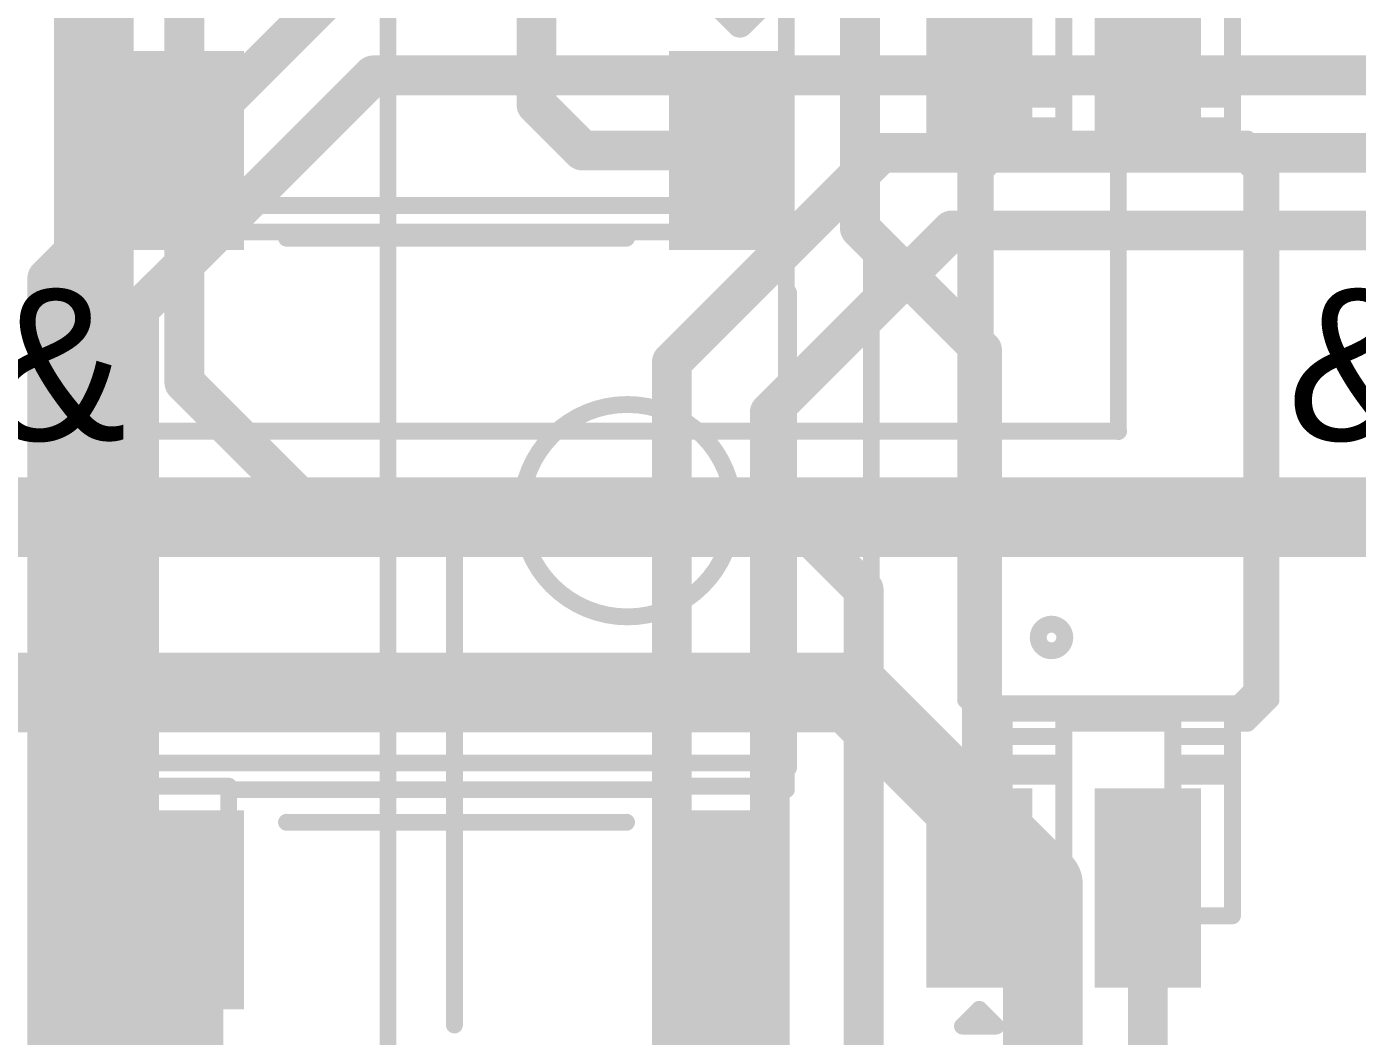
# Model space of a CAD drawing. Header units: millimetres. Extents: x -16 to 330, y -45 to 150.
# Drawn here: x 26.53 to 36.56, y 7.95 to 15.56 of the extents above; entities that cross this region are included whole.
import ezdxf

# ---------------------------------------------------------------- set-up
doc = ezdxf.new("R2010")
doc.units = ezdxf.units.MM
for name, color, linetype in [('BottomLayer', 5, 'Continuous'), ('Mechanical13', 56, 'Continuous'), ('MidLayer1', 16, 'Continuous'), ('MidLayer2', 76, 'Continuous'), ('TopLayer', 1, 'Continuous'), ('TopOverlay', 2, 'Continuous'), ('TopPaste', 8, 'Continuous'), ('TopSolder', 216, 'Continuous')]:
    doc.layers.add(name, color=color, linetype=linetype)
doc.styles.add('Arial', font='arial.ttf', dxfattribs={"height": 0.2})

# ---------------------------------------------------------------- blocks, each defined once
blk = doc.blocks.new('SOP_4_1_27_________B____2_6___65')
at = {"layer": 'TopLayer'}
for points in [[(-3.875, 1.035), (-2.375, 1.035), (-2.375, 0.235), (-3.875, 0.235)], [(2.375, 1.035), (3.875, 1.035), (3.875, 0.235), (2.375, 0.235)], [(2.375, 1.035), (3.875, 1.035), (3.875, 0.235), (2.375, 0.235)], [(-3.875, -0.235), (-2.375, -0.235), (-2.375, -1.035), (-3.875, -1.035)], [(2.375, -0.235), (3.875, -0.235), (3.875, -1.035), (2.375, -1.035)]]:
    blk.add_hatch(color=1, dxfattribs=at).paths.add_polyline_path(points)
at = {"layer": 'TopPaste'}
for points in [[(-3.875, 1.035), (-2.375, 1.035), (-2.375, 0.235), (-3.875, 0.235)], [(2.375, 1.035), (3.875, 1.035), (3.875, 0.235), (2.375, 0.235)], [(2.375, 1.035), (3.875, 1.035), (3.875, 0.235), (2.375, 0.235)], [(-3.875, -0.235), (-2.375, -0.235), (-2.375, -1.035), (-3.875, -1.035)], [(2.375, -0.235), (3.875, -0.235), (3.875, -1.035), (2.375, -1.035)]]:
    blk.add_hatch(color=8, dxfattribs=at).paths.add_polyline_path(points)
at = {"layer": 'TopSolder'}
for points in [[(-3.875, 1.035), (-2.375, 1.035), (-2.375, 0.235), (-3.875, 0.235)], [(2.375, 1.035), (3.875, 1.035), (3.875, 0.235), (2.375, 0.235)], [(2.375, 1.035), (3.875, 1.035), (3.875, 0.235), (2.375, 0.235)], [(-3.875, -0.235), (-2.375, -0.235), (-2.375, -1.035), (-3.875, -1.035)], [(2.375, -0.235), (3.875, -0.235), (3.875, -1.035), (2.375, -1.035)]]:
    blk.add_hatch(color=216, dxfattribs=at).paths.add_polyline_path(points)
at = {"layer": 'TopOverlay', "const_width": 0.127}
for points in [[(-1.778, 1.448), (2.083, 1.448)], [(-4.166, 0.762), (-4.166, 0.508)], [(-4.166, 0.762), (-4.039, 0.635)], [(-4.039, 0.635), (-4.166, 0.508)], [(-1.778, -1.448), (2.083, -1.448)]]:
    blk.add_lwpolyline(points, dxfattribs=at)
at = {"layer": 'TopOverlay', "const_width": 0.0635}
for points in [[(-1.81, 1.448, 1), (-1.746, 1.448, 1)], [(2.051, 1.448, 1), (2.115, 1.448, 1)], [(-4.197, 0.762, 1), (-4.134, 0.762, 1)], [(-4.197, 0.762, 1), (-4.134, 0.762, 1)], [(-4.07, 0.635, 1), (-4.007, 0.635, 1)], [(-4.07, 0.635, 1), (-4.007, 0.635, 1)], [(-4.197, 0.508, 1), (-4.134, 0.508, 1)], [(-4.197, 0.508, 1), (-4.134, 0.508, 1)], [(-1.81, -1.448, 1), (-1.746, -1.448, 1)], [(2.051, -1.448, 1), (2.115, -1.448, 1)]]:
    blk.add_lwpolyline(points, format="xyb", close=True, dxfattribs=at)
blk = doc.blocks.new('ABS_187')
at = {"layer": 'TopLayer'}
for points in [[(-3.61, 2.5), (-2.11, 2.5), (-2.11, 1.6), (-3.61, 1.6)], [(2.11, 2.5), (3.61, 2.5), (3.61, 1.6), (2.11, 1.6)], [(-3.61, -1.6), (-2.11, -1.6), (-2.11, -2.5), (-3.61, -2.5)], [(2.11, -1.6), (3.61, -1.6), (3.61, -2.5), (2.11, -2.5)]]:
    blk.add_hatch(color=1, dxfattribs=at).paths.add_polyline_path(points)
at = {"layer": 'TopPaste'}
for points in [[(-3.61, 2.5), (-2.11, 2.5), (-2.11, 1.6), (-3.61, 1.6)], [(2.11, 2.5), (3.61, 2.5), (3.61, 1.6), (2.11, 1.6)], [(-3.61, -1.6), (-2.11, -1.6), (-2.11, -2.5), (-3.61, -2.5)], [(2.11, -1.6), (3.61, -1.6), (3.61, -2.5), (2.11, -2.5)]]:
    blk.add_hatch(color=8, dxfattribs=at).paths.add_polyline_path(points)
at = {"layer": 'TopSolder'}
for points in [[(-3.61, 2.5), (-2.11, 2.5), (-2.11, 1.6), (-3.61, 1.6)], [(2.11, 2.5), (3.61, 2.5), (3.61, 1.6), (2.11, 1.6)], [(-3.61, -1.6), (-2.11, -1.6), (-2.11, -2.5), (-3.61, -2.5)], [(2.11, -1.6), (3.61, -1.6), (3.61, -2.5), (2.11, -2.5)]]:
    blk.add_hatch(color=216, dxfattribs=at).paths.add_polyline_path(points)
at = {"layer": 'TopOverlay'}
for points, const_width in [([(1.79, 2.5), (-1.79, 2.5)], 0.127), ([(-3.81, 2.134), (-3.937, 2.261)], 0.2), ([(-3.937, 2.007), (-3.937, 2.261)], 0.2), ([(-3.937, 2.007), (-3.81, 2.134)], 0.2), ([(-2.2, -1.28), (-2.2, 1.28)], 0.127), ([(2.2, -1.28), (2.2, 1.28)], 0.127), ([(1.79, -2.5), (-1.79, -2.5)], 0.127)]:
    blk.add_lwpolyline(points, dxfattribs=dict(at, const_width=const_width))
for points, const_width in [([(-1.822, 2.5, 1), (-1.758, 2.5, 1)], 0.0635), ([(1.758, 2.5, 1), (1.822, 2.5, 1)], 0.0635), ([(-3.987, 2.261, 1), (-3.887, 2.261, 1)], 0.1), ([(-3.987, 2.261, 1), (-3.887, 2.261, 1)], 0.1), ([(-3.86, 2.134, 1), (-3.76, 2.134, 1)], 0.1), ([(-3.86, 2.134, 1), (-3.76, 2.134, 1)], 0.1), ([(-3.987, 2.007, 1), (-3.887, 2.007, 1)], 0.1), ([(-3.987, 2.007, 1), (-3.887, 2.007, 1)], 0.1), ([(-2.232, 1.28, 1), (-2.168, 1.28, 1)], 0.0635), ([(2.168, 1.28, 1), (2.232, 1.28, 1)], 0.0635), ([(-2.232, -1.28, 1), (-2.168, -1.28, 1)], 0.0635), ([(2.168, -1.28, 1), (2.232, -1.28, 1)], 0.0635), ([(-1.822, -2.5, 1), (-1.758, -2.5, 1)], 0.0635), ([(1.758, -2.5, 1), (1.822, -2.5, 1)], 0.0635)]:
    blk.add_lwpolyline(points, format="xyb", close=True, dxfattribs=dict(at, const_width=const_width))

msp = doc.modelspace()

# ---------------------------------------------------------------- linework, layer by layer
at = {"layer": 'BottomLayer', "const_width": 0.3}
for points in [[(26.69, 13.66), (28.804, 15.773)], [(27.381, 13.426), (29.145, 15.189)], [(29.145, 15.189), (65.91, 15.189)], [(31.394, 13.03), (32.969, 14.605)], [(32.969, 14.605), (66.428, 14.605)], [(32.131, 12.649), (33.503, 14.021)], [(33.503, 14.021), (66.831, 14.021)], [(26.69, 4.096), (26.69, 13.66)], [(27.381, 3.744), (27.381, 13.426)], [(31.394, 3.226), (31.394, 13.03)], [(32.131, 3.2), (32.131, 12.649)]]:
    msp.add_lwpolyline(points, dxfattribs=at)
at = {"layer": 'BottomLayer', "const_width": 0.15}
for points in [[(29.07, 15.189, 1), (29.22, 15.189, 1)], [(29.07, 15.189, 1), (29.22, 15.189, 1)], [(32.894, 14.605, 1), (33.044, 14.605, 1)], [(32.894, 14.605, 1), (33.044, 14.605, 1)], [(33.428, 14.021, 1), (33.578, 14.021, 1)], [(33.428, 14.021, 1), (33.578, 14.021, 1)], [(26.615, 13.66, 1), (26.765, 13.66, 1)], [(26.615, 13.66, 1), (26.765, 13.66, 1)], [(27.306, 13.426, 1), (27.456, 13.426, 1)], [(27.306, 13.426, 1), (27.456, 13.426, 1)], [(31.319, 13.03, 1), (31.469, 13.03, 1)], [(31.319, 13.03, 1), (31.469, 13.03, 1)], [(32.056, 12.649, 1), (32.206, 12.649, 1)], [(32.056, 12.649, 1), (32.206, 12.649, 1)]]:
    msp.add_lwpolyline(points, format="xyb", close=True, dxfattribs=at)
at = {"layer": 'Mechanical13', "const_width": 0.127}
for points in [[(29.256, 9.064), (29.256, 17.009)], [(29.256, 9.064), (29.256, 17.009)], [(32.256, 13.036), (32.256, 17.009)], [(32.256, 13.036), (32.256, 17.009)], [(34.756, 12.509), (34.756, 16.481)], [(34.756, 12.509), (34.756, 16.481)], [(33.896, 15.109), (33.896, 16.159)], [(34.346, 15.109), (34.346, 16.159)], [(35.166, 15.109), (35.166, 16.159)], [(35.616, 15.109), (35.616, 16.159)], [(27.456, 15.109), (28.056, 15.109)], [(27.456, 14.182), (27.456, 15.109)], [(28.056, 14.182), (28.056, 15.109)], [(31.456, 15.109), (32.056, 15.109)], [(31.456, 14.182), (31.456, 15.109)], [(32.056, 14.182), (32.056, 15.109)], [(33.896, 15.109), (34.346, 15.109)], [(33.896, 15.009), (33.896, 15.109)], [(34.346, 15.009), (34.346, 15.109)], [(35.166, 15.109), (35.616, 15.109)], [(35.166, 15.009), (35.166, 15.109)], [(35.616, 15.009), (35.616, 15.109)], [(33.896, 15.009), (34.346, 15.009)], [(33.896, 14.809), (33.896, 15.009)], [(34.346, 14.809), (34.346, 15.009)], [(35.166, 15.009), (35.616, 15.009)], [(35.166, 14.809), (35.166, 15.009)], [(35.616, 14.809), (35.616, 15.009)], [(27.456, 14.889), (28.056, 14.889)], [(31.456, 14.889), (32.056, 14.889)], [(27.456, 14.859), (28.056, 14.859)], [(31.456, 14.859), (32.056, 14.859)], [(33.896, 14.809), (34.346, 14.809)], [(33.896, 14.634), (33.896, 14.809)], [(34.346, 14.634), (34.346, 14.809)], [(35.166, 14.809), (35.616, 14.809)], [(35.166, 14.634), (35.166, 14.809)], [(35.616, 14.634), (35.616, 14.809)], [(33.606, 14.534), (33.781, 14.709)], [(33.781, 14.709), (33.896, 14.709)], [(33.781, 14.709), (33.854, 14.563)], [(34.346, 14.709), (35.166, 14.709)], [(35.616, 14.709), (35.731, 14.709)], [(35.658, 14.563), (35.731, 14.709)], [(35.731, 14.709), (35.906, 14.534)], [(33.681, 14.496), (33.819, 14.634)], [(33.819, 14.634), (35.694, 14.634)], [(35.694, 14.634), (35.831, 14.496)], [(33.606, 14.534), (33.753, 14.461)], [(33.606, 10.484), (33.606, 14.534)], [(33.681, 10.521), (33.681, 14.496)], [(33.753, 14.461), (33.854, 14.563)], [(33.854, 14.563), (35.658, 14.563)], [(35.658, 14.563), (35.76, 14.461)], [(35.76, 14.461), (35.906, 14.534)], [(35.831, 10.521), (35.831, 14.496)], [(35.906, 10.484), (35.906, 14.534)], [(29.256, 6.509), (29.256, 14.454)], [(29.256, 6.509), (29.256, 14.454)], [(33.753, 10.557), (33.753, 14.461)], [(35.76, 10.557), (35.76, 14.461)], [(27.256, 14.209), (27.456, 14.209)], [(27.256, 9.809), (27.256, 14.209)], [(27.456, 14.182), (28.056, 14.182)], [(28.056, 14.209), (31.456, 14.209)], [(31.456, 14.182), (32.056, 14.182)], [(32.056, 14.209), (32.256, 14.209)], [(32.256, 9.809), (32.256, 14.209)], [(27.256, 14.009), (32.256, 14.009)], [(26.812, 12.509), (34.756, 12.509)], [(26.812, 12.509), (34.756, 12.509)], [(19.756, 12.009), (27.701, 12.009)], [(19.756, 12.009), (27.701, 12.009)], [(29.756, 8.036), (29.756, 12.009)], [(29.756, 8.036), (29.756, 12.009)], [(29.756, 12.009), (37.701, 12.009)], [(29.756, 12.009), (37.701, 12.009)], [(33.606, 10.484), (33.753, 10.557)], [(33.606, 10.484), (33.781, 10.309)], [(33.681, 10.521), (33.819, 10.384)], [(33.753, 10.557), (33.854, 10.455)], [(35.658, 10.455), (35.76, 10.557)], [(35.694, 10.384), (35.831, 10.521)], [(35.731, 10.309), (35.906, 10.484)], [(35.76, 10.557), (35.906, 10.484)], [(33.781, 10.309), (33.854, 10.455)], [(33.819, 10.384), (35.694, 10.384)], [(33.854, 10.455), (35.658, 10.455)], [(33.896, 10.209), (33.896, 10.384)], [(34.346, 10.209), (34.346, 10.384)], [(35.166, 10.209), (35.166, 10.384)], [(35.616, 10.209), (35.616, 10.384)], [(35.658, 10.455), (35.731, 10.309)], [(33.781, 10.309), (33.896, 10.309)], [(34.346, 10.309), (35.166, 10.309)], [(35.616, 10.309), (35.731, 10.309)], [(33.896, 10.209), (34.346, 10.209)], [(33.896, 10.009), (33.896, 10.209)], [(34.346, 10.009), (34.346, 10.209)], [(35.166, 10.209), (35.616, 10.209)], [(35.166, 10.009), (35.166, 10.209)], [(35.616, 10.009), (35.616, 10.209)], [(27.256, 10.009), (32.256, 10.009)], [(33.896, 10.009), (34.346, 10.009)], [(33.896, 9.909), (33.896, 10.009)], [(34.346, 9.909), (34.346, 10.009)], [(35.166, 10.009), (35.616, 10.009)], [(35.166, 9.909), (35.166, 10.009)], [(35.616, 9.909), (35.616, 10.009)], [(33.896, 9.909), (34.346, 9.909)], [(33.896, 8.859), (33.896, 9.909)], [(34.346, 8.859), (34.346, 9.909)], [(35.166, 9.909), (35.616, 9.909)], [(35.166, 8.859), (35.166, 9.909)], [(35.616, 8.859), (35.616, 9.909)], [(27.256, 9.809), (27.456, 9.809)], [(27.456, 9.835), (28.056, 9.835)], [(27.456, 8.909), (27.456, 9.835)], [(28.056, 8.909), (28.056, 9.835)], [(28.056, 9.809), (31.456, 9.809)], [(31.456, 9.835), (32.056, 9.835)], [(31.456, 8.909), (31.456, 9.835)], [(32.056, 8.909), (32.056, 9.835)], [(32.056, 9.809), (32.256, 9.809)], [(27.456, 9.159), (28.056, 9.159)], [(31.456, 9.159), (32.056, 9.159)], [(27.456, 9.129), (28.056, 9.129)], [(31.456, 9.129), (32.056, 9.129)], [(27.456, 8.909), (28.056, 8.909)], [(31.456, 8.909), (32.056, 8.909)], [(33.896, 8.859), (34.346, 8.859)], [(35.166, 8.859), (35.616, 8.859)]]:
    msp.add_lwpolyline(points, dxfattribs=at)
at = {"layer": 'Mechanical13'}
for points, const_width in [([(27.424, 15.109, 1), (27.488, 15.109, 1)], 0.0635), ([(27.424, 15.109, 1), (27.488, 15.109, 1)], 0.0635), ([(28.024, 15.109, 1), (28.088, 15.109, 1)], 0.0635), ([(28.024, 15.109, 1), (28.088, 15.109, 1)], 0.0635), ([(31.424, 15.109, 1), (31.488, 15.109, 1)], 0.0635), ([(31.424, 15.109, 1), (31.488, 15.109, 1)], 0.0635), ([(32.024, 15.109, 1), (32.088, 15.109, 1)], 0.0635), ([(32.024, 15.109, 1), (32.088, 15.109, 1)], 0.0635), ([(33.864, 15.109, 1), (33.928, 15.109, 1)], 0.0635), ([(33.864, 15.109, 1), (33.928, 15.109, 1)], 0.0635), ([(33.864, 15.109, 1), (33.928, 15.109, 1)], 0.0635), ([(34.314, 15.109, 1), (34.378, 15.109, 1)], 0.0635), ([(34.314, 15.109, 1), (34.378, 15.109, 1)], 0.0635), ([(34.314, 15.109, 1), (34.378, 15.109, 1)], 0.0635), ([(35.134, 15.109, 1), (35.198, 15.109, 1)], 0.0635), ([(35.134, 15.109, 1), (35.198, 15.109, 1)], 0.0635), ([(35.134, 15.109, 1), (35.198, 15.109, 1)], 0.0635), ([(35.584, 15.109, 1), (35.648, 15.109, 1)], 0.0635), ([(35.584, 15.109, 1), (35.648, 15.109, 1)], 0.0635), ([(35.584, 15.109, 1), (35.648, 15.109, 1)], 0.0635), ([(33.864, 15.009, 1), (33.928, 15.009, 1)], 0.0635), ([(33.864, 15.009, 1), (33.928, 15.009, 1)], 0.0635), ([(33.864, 15.009, 1), (33.928, 15.009, 1)], 0.0635), ([(34.314, 15.009, 1), (34.378, 15.009, 1)], 0.0635), ([(34.314, 15.009, 1), (34.378, 15.009, 1)], 0.0635), ([(34.314, 15.009, 1), (34.378, 15.009, 1)], 0.0635), ([(35.134, 15.009, 1), (35.198, 15.009, 1)], 0.0635), ([(35.134, 15.009, 1), (35.198, 15.009, 1)], 0.0635), ([(35.134, 15.009, 1), (35.198, 15.009, 1)], 0.0635), ([(35.584, 15.009, 1), (35.648, 15.009, 1)], 0.0635), ([(35.584, 15.009, 1), (35.648, 15.009, 1)], 0.0635), ([(35.584, 15.009, 1), (35.648, 15.009, 1)], 0.0635), ([(27.424, 14.889, 1), (27.488, 14.889, 1)], 0.0635), ([(28.024, 14.889, 1), (28.088, 14.889, 1)], 0.0635), ([(31.424, 14.889, 1), (31.488, 14.889, 1)], 0.0635), ([(32.024, 14.889, 1), (32.088, 14.889, 1)], 0.0635), ([(27.424, 14.859, 1), (27.488, 14.859, 1)], 0.0635), ([(28.024, 14.859, 1), (28.088, 14.859, 1)], 0.0635), ([(31.424, 14.859, 1), (31.488, 14.859, 1)], 0.0635), ([(32.024, 14.859, 1), (32.088, 14.859, 1)], 0.0635), ([(33.864, 14.809, 1), (33.928, 14.809, 1)], 0.0635), ([(33.864, 14.809, 1), (33.928, 14.809, 1)], 0.0635), ([(33.864, 14.809, 1), (33.928, 14.809, 1)], 0.0635), ([(34.314, 14.809, 1), (34.378, 14.809, 1)], 0.0635), ([(34.314, 14.809, 1), (34.378, 14.809, 1)], 0.0635), ([(34.314, 14.809, 1), (34.378, 14.809, 1)], 0.0635), ([(35.134, 14.809, 1), (35.198, 14.809, 1)], 0.0635), ([(35.134, 14.809, 1), (35.198, 14.809, 1)], 0.0635), ([(35.134, 14.809, 1), (35.198, 14.809, 1)], 0.0635), ([(35.584, 14.809, 1), (35.648, 14.809, 1)], 0.0635), ([(35.584, 14.809, 1), (35.648, 14.809, 1)], 0.0635), ([(35.584, 14.809, 1), (35.648, 14.809, 1)], 0.0635), ([(33.749, 14.709, 1), (33.813, 14.709, 1)], 0.0635), ([(33.749, 14.709, 1), (33.813, 14.709, 1)], 0.0635), ([(33.749, 14.709, 1), (33.813, 14.709, 1)], 0.0635), ([(33.864, 14.709, 1), (33.928, 14.709, 1)], 0.0635), ([(34.314, 14.709, 1), (34.378, 14.709, 1)], 0.0635), ([(35.134, 14.709, 1), (35.198, 14.709, 1)], 0.0635), ([(35.584, 14.709, 1), (35.648, 14.709, 1)], 0.0635), ([(35.699, 14.709, 1), (35.763, 14.709, 1)], 0.0635), ([(35.699, 14.709, 1), (35.763, 14.709, 1)], 0.0635), ([(35.699, 14.709, 1), (35.763, 14.709, 1)], 0.0635), ([(33.787, 14.634, 1), (33.85, 14.634, 1)], 0.0635), ([(33.787, 14.634, 1), (33.85, 14.634, 1)], 0.0635), ([(33.864, 14.634, 1), (33.928, 14.634, 1)], 0.0635), ([(34.314, 14.634, 1), (34.378, 14.634, 1)], 0.0635), ([(35.134, 14.634, 1), (35.198, 14.634, 1)], 0.0635), ([(35.584, 14.634, 1), (35.648, 14.634, 1)], 0.0635), ([(35.662, 14.634, 1), (35.725, 14.634, 1)], 0.0635), ([(35.662, 14.634, 1), (35.725, 14.634, 1)], 0.0635), ([(33.574, 14.534, 1), (33.638, 14.534, 1)], 0.0635), ([(33.574, 14.534, 1), (33.638, 14.534, 1)], 0.0635), ([(33.574, 14.534, 1), (33.638, 14.534, 1)], 0.0635), ([(33.649, 14.496, 1), (33.713, 14.496, 1)], 0.0635), ([(33.649, 14.496, 1), (33.713, 14.496, 1)], 0.0635), ([(33.823, 14.563, 1), (33.886, 14.563, 1)], 0.0635), ([(33.823, 14.563, 1), (33.886, 14.563, 1)], 0.0635), ([(33.823, 14.563, 1), (33.886, 14.563, 1)], 0.0635), ([(35.626, 14.563, 1), (35.69, 14.563, 1)], 0.0635), ([(35.626, 14.563, 1), (35.69, 14.563, 1)], 0.0635), ([(35.626, 14.563, 1), (35.69, 14.563, 1)], 0.0635), ([(35.799, 14.496, 1), (35.863, 14.496, 1)], 0.0635), ([(35.799, 14.496, 1), (35.863, 14.496, 1)], 0.0635), ([(35.874, 14.534, 1), (35.938, 14.534, 1)], 0.0635), ([(35.874, 14.534, 1), (35.938, 14.534, 1)], 0.0635), ([(35.874, 14.534, 1), (35.938, 14.534, 1)], 0.0635), ([(29.224, 14.454, 1), (29.288, 14.454, 1)], 0.0635), ([(29.224, 14.454, 1), (29.288, 14.454, 1)], 0.0635), ([(33.721, 14.461, 1), (33.784, 14.461, 1)], 0.0635), ([(33.721, 14.461, 1), (33.784, 14.461, 1)], 0.0635), ([(33.721, 14.461, 1), (33.784, 14.461, 1)], 0.0635), ([(35.728, 14.461, 1), (35.792, 14.461, 1)], 0.0635), ([(35.728, 14.461, 1), (35.792, 14.461, 1)], 0.0635), ([(35.728, 14.461, 1), (35.792, 14.461, 1)], 0.0635), ([(27.224, 14.209, 1), (27.288, 14.209, 1)], 0.0635), ([(27.224, 14.209, 1), (27.288, 14.209, 1)], 0.0635), ([(27.424, 14.209, 1), (27.488, 14.209, 1)], 0.0635), ([(27.424, 14.182, 1), (27.488, 14.182, 1)], 0.0635), ([(27.424, 14.182, 1), (27.488, 14.182, 1)], 0.0635), ([(28.024, 14.209, 1), (28.088, 14.209, 1)], 0.0635), ([(28.024, 14.182, 1), (28.088, 14.182, 1)], 0.0635), ([(28.024, 14.182, 1), (28.088, 14.182, 1)], 0.0635), ([(31.424, 14.209, 1), (31.488, 14.209, 1)], 0.0635), ([(31.424, 14.182, 1), (31.488, 14.182, 1)], 0.0635), ([(31.424, 14.182, 1), (31.488, 14.182, 1)], 0.0635), ([(32.024, 14.209, 1), (32.088, 14.209, 1)], 0.0635), ([(32.024, 14.182, 1), (32.088, 14.182, 1)], 0.0635), ([(32.024, 14.182, 1), (32.088, 14.182, 1)], 0.0635), ([(32.224, 14.209, 1), (32.288, 14.209, 1)], 0.0635), ([(32.224, 14.209, 1), (32.288, 14.209, 1)], 0.0635), ([(27.224, 14.009, 1), (27.288, 14.009, 1)], 0.0635), ([(32.224, 14.009, 1), (32.288, 14.009, 1)], 0.0635), ([(32.224, 13.036, 1), (32.288, 13.036, 1)], 0.0635), ([(32.224, 13.036, 1), (32.288, 13.036, 1)], 0.0635), ([(31.859, 11.91, 1), (30.259, 11.91, 1)], 0.127), ([(26.78, 12.509, 1), (26.843, 12.509, 1)], 0.0635), ([(26.78, 12.509, 1), (26.843, 12.509, 1)], 0.0635), ([(34.759, 12.509, 1), (34.753, 12.509, 1)], 0.127), ([(34.759, 12.509, 1), (34.753, 12.509, 1)], 0.127), ([(34.721, 12.509, 1), (34.785, 12.509, 1)], 0.0635), ([(34.721, 12.509, 1), (34.785, 12.509, 1)], 0.0635), ([(34.724, 12.509, 1), (34.788, 12.509, 1)], 0.0635), ([(34.724, 12.509, 1), (34.788, 12.509, 1)], 0.0635), ([(34.724, 12.509, 1), (34.788, 12.509, 1)], 0.0635), ([(34.724, 12.509, 1), (34.788, 12.509, 1)], 0.0635), ([(34.728, 12.509, 1), (34.791, 12.509, 1)], 0.0635), ([(34.728, 12.509, 1), (34.791, 12.509, 1)], 0.0635), ([(27.669, 12.009, 1), (27.733, 12.009, 1)], 0.0635), ([(27.669, 12.009, 1), (27.733, 12.009, 1)], 0.0635), ([(29.759, 12.009, 1), (29.753, 12.009, 1)], 0.127), ([(29.759, 12.009, 1), (29.753, 12.009, 1)], 0.127), ([(29.721, 12.009, 1), (29.785, 12.009, 1)], 0.0635), ([(29.721, 12.009, 1), (29.785, 12.009, 1)], 0.0635), ([(29.724, 12.009, 1), (29.788, 12.009, 1)], 0.0635), ([(29.724, 12.009, 1), (29.788, 12.009, 1)], 0.0635), ([(29.724, 12.009, 1), (29.788, 12.009, 1)], 0.0635), ([(29.724, 12.009, 1), (29.788, 12.009, 1)], 0.0635), ([(29.728, 12.009, 1), (29.791, 12.009, 1)], 0.0635), ([(29.728, 12.009, 1), (29.791, 12.009, 1)], 0.0635), ([(30.227, 11.91, 1), (30.29, 11.91, 1)], 0.0635), ([(31.827, 11.91, 1), (31.89, 11.91, 1)], 0.0635), ([(34.353, 10.955, 1), (34.153, 10.955, 1)], 0.127), ([(34.121, 10.955, 1), (34.184, 10.955, 1)], 0.0635), ([(34.321, 10.955, 1), (34.384, 10.955, 1)], 0.0635), ([(33.574, 10.484, 1), (33.638, 10.484, 1)], 0.0635), ([(33.574, 10.484, 1), (33.638, 10.484, 1)], 0.0635), ([(33.574, 10.484, 1), (33.638, 10.484, 1)], 0.0635), ([(33.649, 10.521, 1), (33.713, 10.521, 1)], 0.0635), ([(33.649, 10.521, 1), (33.713, 10.521, 1)], 0.0635), ([(33.721, 10.557, 1), (33.784, 10.557, 1)], 0.0635), ([(33.721, 10.557, 1), (33.784, 10.557, 1)], 0.0635), ([(33.721, 10.557, 1), (33.784, 10.557, 1)], 0.0635), ([(35.728, 10.557, 1), (35.792, 10.557, 1)], 0.0635), ([(35.728, 10.557, 1), (35.792, 10.557, 1)], 0.0635), ([(35.728, 10.557, 1), (35.792, 10.557, 1)], 0.0635), ([(35.799, 10.521, 1), (35.863, 10.521, 1)], 0.0635), ([(35.799, 10.521, 1), (35.863, 10.521, 1)], 0.0635), ([(35.874, 10.484, 1), (35.938, 10.484, 1)], 0.0635), ([(35.874, 10.484, 1), (35.938, 10.484, 1)], 0.0635), ([(35.874, 10.484, 1), (35.938, 10.484, 1)], 0.0635), ([(33.787, 10.384, 1), (33.85, 10.384, 1)], 0.0635), ([(33.787, 10.384, 1), (33.85, 10.384, 1)], 0.0635), ([(33.823, 10.455, 1), (33.886, 10.455, 1)], 0.0635), ([(33.823, 10.455, 1), (33.886, 10.455, 1)], 0.0635), ([(33.823, 10.455, 1), (33.886, 10.455, 1)], 0.0635), ([(33.864, 10.384, 1), (33.928, 10.384, 1)], 0.0635), ([(34.314, 10.384, 1), (34.378, 10.384, 1)], 0.0635), ([(35.134, 10.384, 1), (35.198, 10.384, 1)], 0.0635), ([(35.584, 10.384, 1), (35.648, 10.384, 1)], 0.0635), ([(35.626, 10.455, 1), (35.69, 10.455, 1)], 0.0635), ([(35.626, 10.455, 1), (35.69, 10.455, 1)], 0.0635), ([(35.626, 10.455, 1), (35.69, 10.455, 1)], 0.0635), ([(35.662, 10.384, 1), (35.725, 10.384, 1)], 0.0635), ([(35.662, 10.384, 1), (35.725, 10.384, 1)], 0.0635), ([(33.749, 10.309, 1), (33.813, 10.309, 1)], 0.0635), ([(33.749, 10.309, 1), (33.813, 10.309, 1)], 0.0635), ([(33.749, 10.309, 1), (33.813, 10.309, 1)], 0.0635), ([(33.864, 10.309, 1), (33.928, 10.309, 1)], 0.0635), ([(34.314, 10.309, 1), (34.378, 10.309, 1)], 0.0635), ([(35.134, 10.309, 1), (35.198, 10.309, 1)], 0.0635), ([(35.584, 10.309, 1), (35.648, 10.309, 1)], 0.0635), ([(35.699, 10.309, 1), (35.763, 10.309, 1)], 0.0635), ([(35.699, 10.309, 1), (35.763, 10.309, 1)], 0.0635), ([(35.699, 10.309, 1), (35.763, 10.309, 1)], 0.0635), ([(33.864, 10.209, 1), (33.928, 10.209, 1)], 0.0635), ([(33.864, 10.209, 1), (33.928, 10.209, 1)], 0.0635), ([(33.864, 10.209, 1), (33.928, 10.209, 1)], 0.0635), ([(34.314, 10.209, 1), (34.378, 10.209, 1)], 0.0635), ([(34.314, 10.209, 1), (34.378, 10.209, 1)], 0.0635), ([(34.314, 10.209, 1), (34.378, 10.209, 1)], 0.0635), ([(35.134, 10.209, 1), (35.198, 10.209, 1)], 0.0635), ([(35.134, 10.209, 1), (35.198, 10.209, 1)], 0.0635), ([(35.134, 10.209, 1), (35.198, 10.209, 1)], 0.0635), ([(35.584, 10.209, 1), (35.648, 10.209, 1)], 0.0635), ([(35.584, 10.209, 1), (35.648, 10.209, 1)], 0.0635), ([(35.584, 10.209, 1), (35.648, 10.209, 1)], 0.0635), ([(27.224, 10.009, 1), (27.288, 10.009, 1)], 0.0635), ([(32.224, 10.009, 1), (32.288, 10.009, 1)], 0.0635), ([(33.864, 10.009, 1), (33.928, 10.009, 1)], 0.0635), ([(33.864, 10.009, 1), (33.928, 10.009, 1)], 0.0635), ([(33.864, 10.009, 1), (33.928, 10.009, 1)], 0.0635), ([(34.314, 10.009, 1), (34.378, 10.009, 1)], 0.0635), ([(34.314, 10.009, 1), (34.378, 10.009, 1)], 0.0635), ([(34.314, 10.009, 1), (34.378, 10.009, 1)], 0.0635), ([(35.134, 10.009, 1), (35.198, 10.009, 1)], 0.0635), ([(35.134, 10.009, 1), (35.198, 10.009, 1)], 0.0635), ([(35.134, 10.009, 1), (35.198, 10.009, 1)], 0.0635), ([(35.584, 10.009, 1), (35.648, 10.009, 1)], 0.0635), ([(35.584, 10.009, 1), (35.648, 10.009, 1)], 0.0635), ([(35.584, 10.009, 1), (35.648, 10.009, 1)], 0.0635), ([(33.864, 9.909, 1), (33.928, 9.909, 1)], 0.0635), ([(33.864, 9.909, 1), (33.928, 9.909, 1)], 0.0635), ([(33.864, 9.909, 1), (33.928, 9.909, 1)], 0.0635), ([(34.314, 9.909, 1), (34.378, 9.909, 1)], 0.0635), ([(34.314, 9.909, 1), (34.378, 9.909, 1)], 0.0635), ([(34.314, 9.909, 1), (34.378, 9.909, 1)], 0.0635), ([(35.134, 9.909, 1), (35.198, 9.909, 1)], 0.0635), ([(35.134, 9.909, 1), (35.198, 9.909, 1)], 0.0635), ([(35.134, 9.909, 1), (35.198, 9.909, 1)], 0.0635), ([(35.584, 9.909, 1), (35.648, 9.909, 1)], 0.0635), ([(35.584, 9.909, 1), (35.648, 9.909, 1)], 0.0635), ([(35.584, 9.909, 1), (35.648, 9.909, 1)], 0.0635), ([(27.224, 9.809, 1), (27.288, 9.809, 1)], 0.0635), ([(27.224, 9.809, 1), (27.288, 9.809, 1)], 0.0635), ([(27.424, 9.835, 1), (27.488, 9.835, 1)], 0.0635), ([(27.424, 9.835, 1), (27.488, 9.835, 1)], 0.0635), ([(27.424, 9.809, 1), (27.488, 9.809, 1)], 0.0635), ([(28.024, 9.835, 1), (28.088, 9.835, 1)], 0.0635), ([(28.024, 9.835, 1), (28.088, 9.835, 1)], 0.0635), ([(28.024, 9.809, 1), (28.088, 9.809, 1)], 0.0635), ([(31.424, 9.835, 1), (31.488, 9.835, 1)], 0.0635), ([(31.424, 9.835, 1), (31.488, 9.835, 1)], 0.0635), ([(31.424, 9.809, 1), (31.488, 9.809, 1)], 0.0635), ([(32.024, 9.835, 1), (32.088, 9.835, 1)], 0.0635), ([(32.024, 9.835, 1), (32.088, 9.835, 1)], 0.0635), ([(32.024, 9.809, 1), (32.088, 9.809, 1)], 0.0635), ([(32.224, 9.809, 1), (32.288, 9.809, 1)], 0.0635), ([(32.224, 9.809, 1), (32.288, 9.809, 1)], 0.0635), ([(27.424, 9.159, 1), (27.488, 9.159, 1)], 0.0635), ([(28.024, 9.159, 1), (28.088, 9.159, 1)], 0.0635), ([(31.424, 9.159, 1), (31.488, 9.159, 1)], 0.0635), ([(32.024, 9.159, 1), (32.088, 9.159, 1)], 0.0635), ([(27.424, 9.129, 1), (27.488, 9.129, 1)], 0.0635), ([(28.024, 9.129, 1), (28.088, 9.129, 1)], 0.0635), ([(29.224, 9.064, 1), (29.288, 9.064, 1)], 0.0635), ([(29.224, 9.064, 1), (29.288, 9.064, 1)], 0.0635), ([(31.424, 9.129, 1), (31.488, 9.129, 1)], 0.0635), ([(32.024, 9.129, 1), (32.088, 9.129, 1)], 0.0635), ([(27.424, 8.909, 1), (27.488, 8.909, 1)], 0.0635), ([(27.424, 8.909, 1), (27.488, 8.909, 1)], 0.0635), ([(28.024, 8.909, 1), (28.088, 8.909, 1)], 0.0635), ([(28.024, 8.909, 1), (28.088, 8.909, 1)], 0.0635), ([(31.424, 8.909, 1), (31.488, 8.909, 1)], 0.0635), ([(31.424, 8.909, 1), (31.488, 8.909, 1)], 0.0635), ([(32.024, 8.909, 1), (32.088, 8.909, 1)], 0.0635), ([(32.024, 8.909, 1), (32.088, 8.909, 1)], 0.0635), ([(33.864, 8.859, 1), (33.928, 8.859, 1)], 0.0635), ([(33.864, 8.859, 1), (33.928, 8.859, 1)], 0.0635), ([(34.314, 8.859, 1), (34.378, 8.859, 1)], 0.0635), ([(34.314, 8.859, 1), (34.378, 8.859, 1)], 0.0635), ([(35.134, 8.859, 1), (35.198, 8.859, 1)], 0.0635), ([(35.134, 8.859, 1), (35.198, 8.859, 1)], 0.0635), ([(35.584, 8.859, 1), (35.648, 8.859, 1)], 0.0635), ([(35.584, 8.859, 1), (35.648, 8.859, 1)], 0.0635), ([(29.724, 8.036, 1), (29.788, 8.036, 1)], 0.0635), ([(29.724, 8.036, 1), (29.788, 8.036, 1)], 0.0635)]:
    msp.add_lwpolyline(points, format="xyb", close=True, dxfattribs=dict(at, const_width=const_width))
at = {"layer": 'MidLayer1', "const_width": 0.6}
for points in [[(25.359, 11.862), (42.57, 11.862)], [(24.203, 10.541), (32.746, 10.541)], [(32.746, 10.541), (34.188, 9.098)], [(34.188, 4.147), (34.188, 9.098)]]:
    msp.add_lwpolyline(points, dxfattribs=at)
at = {"layer": 'MidLayer1', "const_width": 0.3}
for points in [[(32.596, 10.541, 1), (32.896, 10.541, 1)], [(32.596, 10.541, 1), (32.896, 10.541, 1)], [(34.038, 9.098, 1), (34.338, 9.098, 1)], [(34.038, 9.098, 1), (34.338, 9.098, 1)]]:
    msp.add_lwpolyline(points, format="xyb", close=True, dxfattribs=at)
at = {"layer": 'MidLayer2', "const_width": 0.6}
msp.add_lwpolyline([(27.041, 3.339), (27.041, 22.049)], dxfattribs=at)
at = {"layer": 'TopLayer'}
for points, const_width in [([(33.73, 15.318), (33.73, 17.415)], 0.3), ([(34.979, 15.339), (34.979, 17.005)], 0.3), ([(30.374, 14.969), (30.374, 16.739)], 0.3), ([(27.722, 14.623), (27.722, 16.622)], 0.3), ([(32.81, 14.038), (32.81, 15.998)], 0.3), ([(34.979, 15.339), (35, 15.318)], 0.3), ([(35, 14.772), (35, 15.318)], 0.3), ([(30.374, 14.969), (30.72, 14.623)], 0.3), ([(27.722, 12.876), (27.722, 14.623)], 0.3), ([(30.72, 14.623), (31.822, 14.623)], 0.3), ([(32.81, 14.038), (33.73, 13.118)], 0.3), ([(33.73, 9.068), (33.73, 13.118)], 0.3), ([(27.722, 12.876), (28.589, 12.009)], 0.3), ([(28.589, 12.009), (32.145, 12.009)], 0.3), ([(32.145, 12.009), (32.838, 11.316)], 0.3), ([(32.838, 7.645), (32.838, 11.316)], 0.3), ([(27.715, 8.896), (27.722, 8.903)], 0.6), ([(27.715, 7.637), (27.715, 8.896)], 0.6), ([(31.822, 4.907), (31.822, 8.903)], 0.6), ([(34.979, 7.688), (34.979, 9.068)], 0.3)]:
    msp.add_lwpolyline(points, dxfattribs=dict(at, const_width=const_width))
for points, const_width in [([(33.655, 15.318, 1), (33.805, 15.318, 1)], 0.15), ([(34.904, 15.339, 1), (35.054, 15.339, 1)], 0.15), ([(34.904, 15.339, 1), (35.054, 15.339, 1)], 0.15), ([(34.925, 15.318, 1), (35.075, 15.318, 1)], 0.15), ([(34.925, 15.318, 1), (35.075, 15.318, 1)], 0.15), ([(30.299, 14.969, 1), (30.449, 14.969, 1)], 0.15), ([(30.299, 14.969, 1), (30.449, 14.969, 1)], 0.15), ([(34.925, 14.772, 1), (35.075, 14.772, 1)], 0.15), ([(27.647, 14.623, 1), (27.797, 14.623, 1)], 0.15), ([(27.647, 14.623, 1), (27.797, 14.623, 1)], 0.15), ([(30.645, 14.623, 1), (30.795, 14.623, 1)], 0.15), ([(30.645, 14.623, 1), (30.795, 14.623, 1)], 0.15), ([(31.747, 14.623, 1), (31.897, 14.623, 1)], 0.15), ([(32.735, 14.038, 1), (32.885, 14.038, 1)], 0.15), ([(32.735, 14.038, 1), (32.885, 14.038, 1)], 0.15), ([(33.655, 13.118, 1), (33.805, 13.118, 1)], 0.15), ([(33.655, 13.118, 1), (33.805, 13.118, 1)], 0.15), ([(27.647, 12.876, 1), (27.797, 12.876, 1)], 0.15), ([(27.647, 12.876, 1), (27.797, 12.876, 1)], 0.15), ([(28.514, 12.009, 1), (28.664, 12.009, 1)], 0.15), ([(28.514, 12.009, 1), (28.664, 12.009, 1)], 0.15), ([(32.07, 12.009, 1), (32.22, 12.009, 1)], 0.15), ([(32.07, 12.009, 1), (32.22, 12.009, 1)], 0.15), ([(32.763, 11.316, 1), (32.913, 11.316, 1)], 0.15), ([(32.763, 11.316, 1), (32.913, 11.316, 1)], 0.15), ([(27.565, 8.896, 1), (27.865, 8.896, 1)], 0.3), ([(27.565, 8.896, 1), (27.865, 8.896, 1)], 0.3), ([(27.572, 8.903, 1), (27.872, 8.903, 1)], 0.3), ([(31.672, 8.903, 1), (31.972, 8.903, 1)], 0.3), ([(33.655, 9.068, 1), (33.805, 9.068, 1)], 0.15), ([(34.904, 9.068, 1), (35.054, 9.068, 1)], 0.15)]:
    msp.add_lwpolyline(points, format="xyb", close=True, dxfattribs=dict(at, const_width=const_width))

# ---------------------------------------------------------------- block references
for name, p, rotation in [('SOP_4_1_27_________B____2_6___65', (34.344, 12.193), 90), ('ABS_187', (29.772, 11.763), 270)]:
    msp.add_blockref(name, p, dxfattribs=dict(rotation=rotation))

# ---------------------------------------------------------------- texts
at = {"layer": 'TopOverlay', "style": 'Arial'}
for p in [(26.222, 12.44), (36.027, 12.44)]:
    msp.add_text('&', height=1.143, dxfattribs=at).set_placement(p)

doc.saveas('drawing.dxf')
